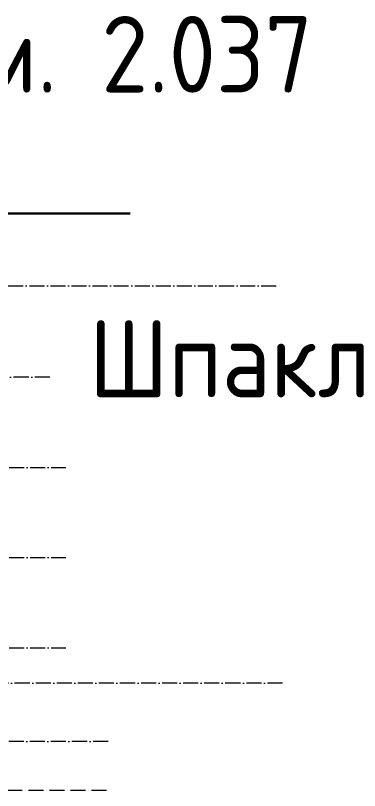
# Model space of a CAD drawing. Header units: millimetres. Extents: x -81576 to 1046824, y -248937 to 691537.
# Drawn here: x 40326 to 63184, y -12320 to 39258 of the extents above; entities that cross this region are included whole.
import ezdxf

# ---------------------------------------------------------------- set-up
doc = ezdxf.new("R2010")
doc.units = ezdxf.units.MM
doc.linetypes.add('50_200_ШТРИХ_1Т_ш5_п1_п1_', pattern=[1400, 1000, -200, 0, -200])
doc.layers.add('Оси-3', color=7, linetype='50_200_ШТРИХ_1Т_ш5_п1_п1_', lineweight=9, true_color=0xaaaaaa)
doc.layers.add('Основные линии', color=7, linetype='Continuous', lineweight=30)
doc.styles.add('СПДС', font='isocpeur.ttf', dxfattribs={"width": 0.9})

msp = doc.modelspace()

# ---------------------------------------------------------------- linework, layer by layer
at = {"color": 5, "lineweight": 30}
msp.add_lwpolyline([(15188.7, 26078.5), (47945.1, 26078.5)], dxfattribs=at)
at = {"layer": 'Оси-3'}
for p, q in [((20242.8, 21263.3), (58011, 21263.3)), ((42600.3, 15181.1), (20300.1, 15181.1)), ((20300.1, 9181.1), (43669.1, 9181.1)), ((20300.1, 3181.1), (43669.1, 3181.1)), ((20300.1, -2818.9), (43669.1, -2818.9)), ((58068.2, -5168.9), (20300.1, -5168.9)), ((46478.3, -9068.9), (28522.8, -9068.9)), ((46377.7, -12320.3), (27391.8, -12320.3))]:
    msp.add_line(p, q, dxfattribs=at)

# ---------------------------------------------------------------- texts
at = {"layer": 'Основные линии', "char_height": 5094.53, "attachment_point": 1, "style": 'СПДС'}
for s, insert in [('Пом. 2.037', (30720.4, 39224.4)), ('Шпаклевка', (45196.3, 18942.5))]:
    msp.add_mtext_dynamic_manual_height_columns(s, width=35969.672, gutter_width=25472.6, heights=[0], dxfattribs=dict(at, insert=insert))

doc.saveas('drawing.dxf')
